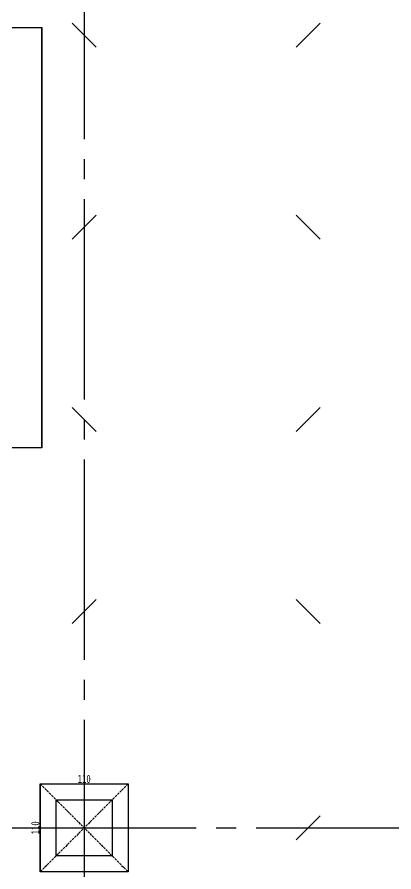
# Model space of a CAD drawing. Extents: x -3080 to 28500, y -1326 to 31609.
# Drawn here: x 2556 to 3027, y 2945 to 4012 of the extents above; entities that cross this region are included whole.
import ezdxf

# ---------------------------------------------------------------- set-up
doc = ezdxf.new("R2010")
doc.units = 0
doc.header["$LTSCALE"] = 100
doc.linetypes.add('X-S-FAB-L05$0$COL-CEN-LIN', pattern=[3.25, 2.5, -0.25, 0.25, -0.25])
doc.linetypes.add('X-S-FAB-L05$0$HIDDEN', pattern=[0.4, 0.3, -0.1])
for name, color, linetype in [('0-xref', 8, 'Continuous'), ('188K-SM-03-F05-MECH-DCC-Y2257103$0$00_閥站分組', 1, 'Continuous'), ('188K-SM-07-F10-MECH-CR PIPE-Y2257103$0$00_閥站分組', 1, 'Continuous'), ('X-S-FAB-L05$0$BEAM', 8, 'Continuous'), ('X-S-FAB-L05$0$BLOCK', 8, 'Continuous'), ('X-S-FAB-L05$0$CCL', 8, 'X-S-FAB-L05$0$COL-CEN-LIN'), ('X-S-FAB-L05$0$COL', 8, 'Continuous'), ('X-S-FAB-L05$0$COL-S', 8, 'Continuous'), ('X-S-FAB-L05$0$S-鋼柱', 8, 'Continuous')]:
    doc.layers.add(name, color=color, linetype=linetype)
doc.layers.add('X-S-FAB-L05$0$XREF', color=8, linetype='Continuous', lineweight=0)
doc.styles.add('X-S-FAB-L05$0$DIM', font='', dxfattribs={"width": 0.8})
doc.styles.get('X-S-FAB-L05$0$DIM').set_extended_font_data('MingLiU')
doc.dimstyles.new('X-S-FAB-L05$0$JJP_005_defpoint', dxfattribs={"dimtxt": 20, "dimasz": 0.5, "dimexe": 0.5, "dimexo": 0.5, "dimgap": 0.5, "dimtad": 1, "dimdsep": 46, "dimtxsty": 'X-S-FAB-L05$0$DIM', "dimblk": 'X-S-FAB-L05$0$_None', "dimcen": 10, "dimclrd": 256, "dimclre": 256, "dimclrt": 256, "dimadec": 0, "dimazin": 0, "dimtfac": 1, "dimtix": 1, "dimtmove": 2, "dimatfit": 3, "dimldrblk": 'X-S-FAB-L05$0$_None', "dimfxl": 0.5, "dimtolj": 1, "dimtzin": 0, "dimarcsym": 0})

# ---------------------------------------------------------------- blocks, each defined once
blk = doc.blocks.new('*D174')
at = {"layer": 'DefPoints', "lineweight": -2, "transparency": 16777216}
blk.add_line((0, 0), (110, 0), dxfattribs=at)
at = {"layer": 'DefPoints', "color": 0, "transparency": 16777216}
for p in [(0, 0), (110, 0), (110, 0)]:
    blk.add_point(p, dxfattribs=at)
at = {"layer": 'DefPoints', "transparency": 16777216, "insert": (55, 6.1), "char_height": 10, "attachment_point": 5, "style": 'X-S-FAB-L05$0$DIM'}
blk.add_mtext('\\A1;110', dxfattribs=at)
blk = doc.blocks.new('X-S-FAB-L05$0$_None')
blk = doc.blocks.new('*D175')
at = {"layer": 'DefPoints', "lineweight": -2, "transparency": 16777216}
blk.add_line((0, 0), (0, -110), dxfattribs=at)
at = {"layer": 'DefPoints', "color": 0, "transparency": 16777216}
for p in [(0, 0), (0, -110), (0, -110)]:
    blk.add_point(p, dxfattribs=at)
at = {"layer": 'DefPoints', "transparency": 16777216, "insert": (-6.1, -55), "char_height": 10, "attachment_point": 5, "rotation": 90, "style": 'X-S-FAB-L05$0$DIM'}
blk.add_mtext('\\A1;110', dxfattribs=at)
blk = doc.blocks.new('X-S-FAB-L05$0$SC1')
at = {"layer": 'DefPoints'}
blk.add_line((27925, 8342.1), (27955, 8312.1), dxfattribs=at)
blk = doc.blocks.new('X-S-FAB-L05$0$VC(C)')
at = {"layer": 'X-S-FAB-L05$0$S-鋼柱'}
for p in [(-25300, -4337.1), (-25020, -4577.1), (-25300, -4817.1), (-25020, -5057.1)]:
    blk.add_blockref('X-S-FAB-L05$0$SC1', p, dxfattribs=at)
at = {"layer": 'X-S-FAB-L05$0$S-鋼柱', "rotation": 90}
for p in [(11247.1, -23950), (10967.1, -24190), (11247.1, -24430), (10967.1, -24670), (11247.1, -24940)]:
    blk.add_blockref('X-S-FAB-L05$0$SC1', p, dxfattribs=at)
blk = doc.blocks.new('188K-SM-03-F05-MECH-DCC-Y2257103')
at = {"layer": '188K-SM-03-F05-MECH-DCC-Y2257103$0$00_閥站分組', "ltscale": 1000, "elevation": 0}
blk.add_lwpolyline([(2059.2, 3999.3), (2586.9, 3999.3), (2586.9, 3474.5), (2059.2, 3474.5)], close=True, dxfattribs=at)
blk = doc.blocks.new('188K-SM-07-F10-MECH-CR PIPE-Y2257103')
at = {"layer": '188K-SM-07-F10-MECH-CR PIPE-Y2257103$0$00_閥站分組', "ltscale": 1000, "elevation": 0}
blk.add_lwpolyline([(2059.159, 3999.266), (2586.937, 3999.266), (2586.937, 3474.497), (2059.159, 3474.497)], close=True, dxfattribs=at)
blk = doc.blocks.new('*U59')
at = {"layer": 'DefPoints', "linetype": 'X-S-FAB-L05$0$HIDDEN', "ltscale": 0.1}
for p, q in [((110, 0), (0, -110)), ((0, 0), (110, -110))]:
    blk.add_line(p, q, dxfattribs=at)
at = {"layer": 'X-S-FAB-L05$0$COL', "ltscale": 0.1}
blk.add_lwpolyline([(0, 0), (110, 0), (110, -110), (0, -110)], close=True, dxfattribs=at)
at = {"layer": 'DefPoints'}
dim = blk.add_linear_dim(base=(110, 0), p1=(0, 0), p2=(110, 0), dimstyle='X-S-FAB-L05$0$JJP_005_defpoint', override={"dimtxt": 10}, dxfattribs=at)
dim.commit()
dim.dimension.update_dxf_attribs({"geometry": '*D174', "text_midpoint": (55, 6.067)})
dim = blk.add_linear_dim(base=(0, -110), p1=(0, 0), p2=(0, -110), angle=90, dimstyle='X-S-FAB-L05$0$JJP_005_defpoint', override={"dimtxt": 10}, dxfattribs=at)
dim.commit()
dim.dimension.update_dxf_attribs({"geometry": '*D175', "text_midpoint": (-6.067, -55)})
blk = doc.blocks.new('X-S-FAB-L05$0$FAB2-L05')
at = {"layer": 'X-S-FAB-L05$0$CCL'}
for p, q in [((-23520, 11005), (-23520, 0)), ((-26880, 3720), (1210, 3720))]:
    blk.add_line(p, q, dxfattribs=at)
at = {"layer": 'X-S-FAB-L05$0$COL-S'}
blk.add_lwpolyline([(-23555, 3755), (-23485, 3755), (-23485, 3685), (-23555, 3685)], close=True, dxfattribs=at)
at = {"layer": 'X-S-FAB-L05$0$BEAM'}
blk.add_blockref('*U59', (-23575, 3775), dxfattribs=at)
blk = doc.blocks.new('X-S-FAB-L05')
at = {"layer": 'X-S-FAB-L05$0$COL-S'}
blk.add_lwpolyline([(2605, 3035), (2675, 3035), (2675, 2965), (2605, 2965)], close=True, dxfattribs=at)
at = {"layer": 'X-S-FAB-L05$0$BEAM'}
blk.add_blockref('*U59', (2585, 3055), dxfattribs=at)
at = {"layer": 'X-S-FAB-L05$0$BLOCK'}
blk.add_blockref('X-S-FAB-L05$0$FAB2-L05', (26160, -720), dxfattribs=at)
at = {"layer": 'X-S-FAB-L05$0$XREF'}
blk.add_blockref('X-S-FAB-L05$0$VC(C)', (0, 0), dxfattribs=at)

msp = doc.modelspace()

# ---------------------------------------------------------------- block references
at = {"layer": '0-xref'}
for name in ['X-S-FAB-L05', '188K-SM-03-F05-MECH-DCC-Y2257103']:
    msp.add_blockref(name, (0, 0), dxfattribs=at)

# ---------------------------------------------------------------- next in the draw order: block references
msp.add_blockref('188K-SM-07-F10-MECH-CR PIPE-Y2257103', (0, 0), dxfattribs=at)

doc.saveas('drawing.dxf')
